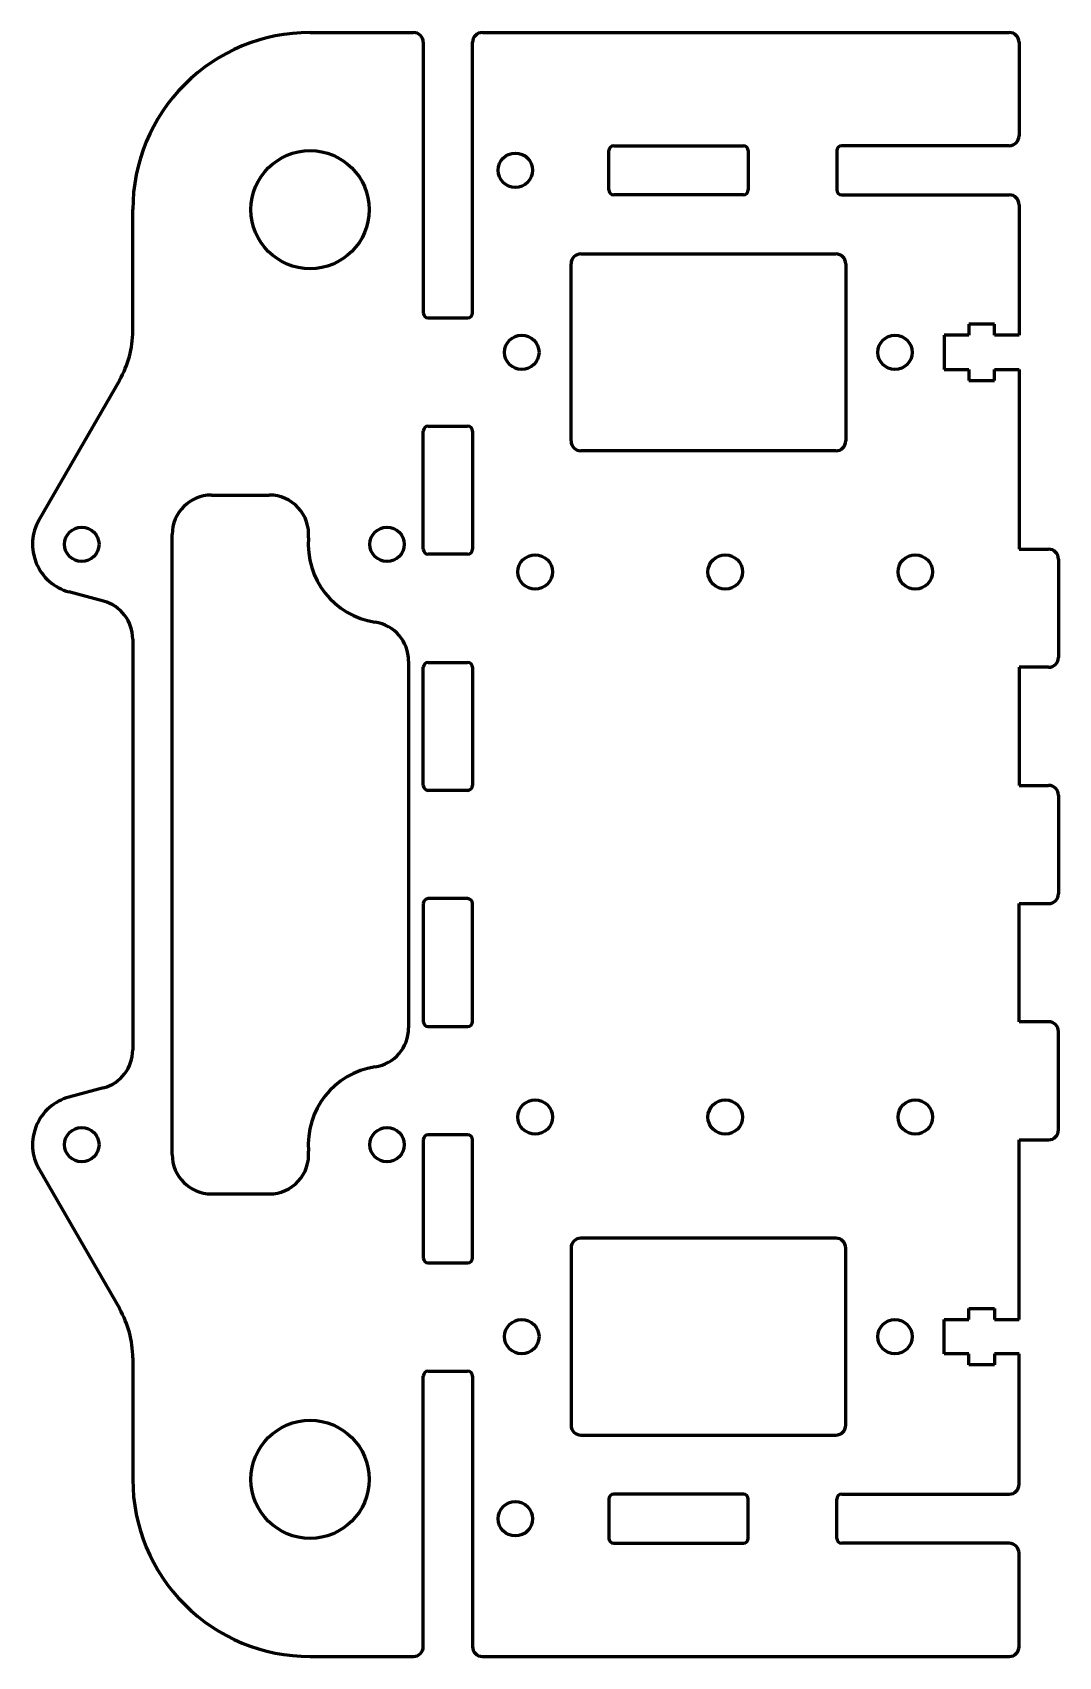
# Model space of a CAD drawing. Header units: millimetres. Extents: x -52 to 52, y -83 to 83.
import ezdxf

# ---------------------------------------------------------------- set-up
doc = ezdxf.new("R2010")
doc.units = ezdxf.units.MM
doc.linetypes.add('K5LT_BASIC', pattern=[0])
doc.layers.add('Системный слой', color=7, linetype='Continuous')

msp = doc.modelspace()

# ---------------------------------------------------------------- linework, layer by layer
at = {"layer": 'Системный слой', "color": 150, "linetype": 'K5LT_BASIC', "lineweight": 60, "true_color": 0x0080ff}
for p, q in [((-23.9, 82.5), (-13.41, 82.5)), ((-12.41, 81.5), (-12.41, 54)), ((-7.41, 54), (-7.41, 81.5)), ((-6.41, 82.5), (47.09, 82.5)), ((48.09, 81.5), (48.09, 72)), ((6.94, 71), (20.09, 71)), ((47.09, 71), (30.09, 71)), ((6.44, 66.5), (6.44, 70.5)), ((20.59, 70.5), (20.59, 66.5)), ((29.59, 70.5), (29.59, 66.5)), ((-41.91, 52.17), (-41.91, 64.5)), ((20.09, 66), (6.94, 66)), ((30.09, 66), (47.09, 66)), ((48.09, 65), (48.09, 51.75)), ((3.59, 60), (29.49, 60)), ((2.59, 41), (2.59, 59)), ((30.49, 59), (30.49, 41)), ((-11.91, 53.5), (-7.91, 53.5)), ((42.99, 52.85), (42.99, 51.75)), ((45.59, 52.85), (42.99, 52.85)), ((45.59, 51.75), (45.59, 52.85)), ((42.99, 51.75), (40.49, 51.75)), ((40.49, 51.75), (40.49, 48.25)), ((48.09, 51.75), (45.59, 51.75)), ((40.49, 48.25), (42.99, 48.25)), ((42.99, 48.25), (42.99, 47.15)), ((45.59, 47.15), (45.59, 48.25)), ((45.59, 48.25), (48.09, 48.25)), ((48.09, 48.25), (48.09, 30)), ((-51.43, 33), (-43.24, 47.17)), ((42.99, 47.15), (45.59, 47.15)), ((-12.41, 30), (-12.41, 42)), ((-11.91, 42.5), (-7.91, 42.5)), ((-7.41, 42), (-7.41, 30)), ((29.49, 40), (3.59, 40)), ((-33.91, 35.5), (-28.05, 35.5)), ((-37.91, -31.5), (-37.91, 31.5)), ((48.09, 30), (51.09, 30)), ((-7.91, 29.5), (-11.91, 29.5)), ((52.09, 29), (52.09, 19)), ((-44.87, 24.73), (-48.39, 25.67)), ((-41.91, 20.86), (-41.91, -20.86)), ((-13.91, 18.64), (-13.91, -18.64)), ((-11.91, 18.5), (-7.91, 18.5)), ((-12.41, 6), (-12.41, 18)), ((-7.41, 18), (-7.41, 6)), ((51.09, 18), (48.09, 18)), ((48.09, 18), (48.09, 6)), ((-7.91, 5.5), (-11.91, 5.5)), ((48.09, 6), (51.09, 6)), ((52.09, 5), (52.09, -5)), ((-12.41, -6), (-12.41, -18)), ((-7.91, -5.5), (-11.91, -5.5)), ((-7.41, -18), (-7.41, -6)), ((48.09, -6), (51.09, -6)), ((48.09, -18), (48.09, -6)), ((51.09, -18), (48.09, -18)), ((-11.91, -18.5), (-7.91, -18.5)), ((52.09, -29), (52.09, -19)), ((-44.87, -24.73), (-48.39, -25.67)), ((-7.91, -29.5), (-11.91, -29.5)), ((-12.41, -30), (-12.41, -42)), ((-7.41, -42), (-7.41, -30)), ((48.09, -48.25), (48.09, -30)), ((48.09, -30), (51.09, -30)), ((-51.43, -33), (-43.24, -47.17)), ((-33.91, -35.5), (-28.05, -35.5)), ((2.59, -41), (2.59, -59)), ((29.49, -40), (3.59, -40)), ((30.49, -59), (30.49, -41)), ((-11.91, -42.5), (-7.91, -42.5)), ((42.99, -47.15), (45.59, -47.15)), ((42.99, -48.25), (42.99, -47.15)), ((45.59, -47.15), (45.59, -48.25)), ((40.49, -48.25), (42.99, -48.25)), ((40.49, -51.75), (40.49, -48.25)), ((45.59, -48.25), (48.09, -48.25)), ((-41.91, -52.17), (-41.91, -64.5)), ((42.99, -51.75), (40.49, -51.75)), ((42.99, -52.85), (42.99, -51.75)), ((45.59, -51.75), (45.59, -52.85)), ((48.09, -51.75), (45.59, -51.75)), ((48.09, -65), (48.09, -51.75)), ((-12.41, -81.5), (-12.41, -54)), ((-11.91, -53.5), (-7.91, -53.5)), ((-7.41, -54), (-7.41, -81.5)), ((45.59, -52.85), (42.99, -52.85)), ((3.59, -60), (29.49, -60)), ((20.09, -66), (6.94, -66)), ((30.09, -66), (47.09, -66)), ((6.44, -66.5), (6.44, -70.5)), ((20.59, -70.5), (20.59, -66.5)), ((29.59, -70.5), (29.59, -66.5)), ((6.94, -71), (20.09, -71)), ((47.09, -71), (30.09, -71)), ((48.09, -81.5), (48.09, -72)), ((-23.9, -82.5), (-13.41, -82.5)), ((-6.41, -82.5), (47.09, -82.5))]:
    msp.add_line(p, q, dxfattribs=at)
for centre, radius in [((-23.91, 64.5), 6), ((-3.06, 68.5), 1.75), ((-2.41, 50), 1.75), ((35.49, 50), 1.75), ((-47.09, 30.5), 1.75), ((-16.09, 30.5), 1.75), ((-1.05, 27.69), 1.75), ((18.25, 27.69), 1.75), ((37.55, 27.69), 1.75), ((-1.05, -27.69), 1.75), ((18.25, -27.69), 1.75), ((37.55, -27.69), 1.75), ((-47.09, -30.5), 1.75), ((-16.09, -30.5), 1.75), ((-2.41, -50), 1.75), ((35.49, -50), 1.75), ((-23.91, -64.5), 6), ((-3.06, -68.5), 1.75)]:
    msp.add_circle(centre, radius, dxfattribs=at)
for centre, radius, start, end in [((47.09, 81.5), 1, 0, 90), ((-23.91, 64.5), 18, 89.9995, 180), ((-13.41, 81.5), 1, 0, 90), ((-6.41, 81.5), 1, 90, 180), ((6.94, 70.5), 0.5, 90, 180), ((20.09, 70.5), 0.5, 0, 90), ((30.09, 70.5), 0.5, 90, 180), ((47.09, 72), 1, 270, 0), ((6.94, 66.5), 0.5, 180, 270), ((20.09, 66.5), 0.5, 270, 0), ((30.09, 66.5), 0.5, 180, 270), ((47.09, 65), 1, 0, 90), ((3.59, 59), 1, 90, 180), ((29.49, 59), 1, 0, 90), ((-11.91, 54), 0.5, 180, 270), ((-7.91, 54), 0.5, 270, 0), ((-51.91, 52.17), 10, 330, 0), ((-11.91, 42), 0.5, 90, 180), ((-7.91, 42), 0.5, 0, 90), ((3.59, 41), 1, 180, 270), ((29.49, 41), 1, 270, 0), ((-33.91, 31.5), 4, 90, 180), ((-28.05, 31.5), 4, 355.2198, 90), ((-47.09, 30.5), 5, 150, 255), ((-16.09, 30.5), 8, 175.2198, 261.3248), ((-11.91, 30), 0.5, 180, 270), ((-7.91, 30), 0.5, 270, 0), ((51.09, 29), 1, 0, 90), ((-45.91, 20.86), 4, 0, 75), ((-17.91, 18.64), 4, 0, 81.3248), ((-11.91, 18), 0.5, 90, 180), ((-7.91, 18), 0.5, 0, 90), ((51.09, 19), 1, 270, 0), ((-11.91, 6), 0.5, 180, 270), ((-7.91, 6), 0.5, 270, 0), ((51.09, 5), 1, 0, 90), ((-11.91, -6), 0.5, 90, 180), ((-7.91, -6), 0.5, 0, 90), ((51.09, -5), 1, 270, 0), ((-11.91, -18), 0.5, 180, 270), ((-7.91, -18), 0.5, 270, 0), ((51.09, -19), 1, 0, 90), ((-17.91, -18.64), 4, 278.6752, 0), ((-45.91, -20.86), 4, 285, 0), ((-16.09, -30.5), 8, 98.6752, 184.7802), ((-47.09, -30.5), 5, 105, 210), ((-11.91, -30), 0.5, 90, 180), ((-7.91, -30), 0.5, 0, 90), ((51.09, -29), 1, 270, 0), ((-28.05, -31.5), 4, 270, 4.7802), ((-33.91, -31.5), 4, 180, 270), ((3.59, -41), 1, 90, 180), ((29.49, -41), 1, 0, 90), ((-11.91, -42), 0.5, 180, 270), ((-7.91, -42), 0.5, 270, 0), ((-51.91, -52.17), 10, 0, 30), ((-11.91, -54), 0.5, 90, 180), ((-7.91, -54), 0.5, 0, 90), ((3.59, -59), 1, 180, 270), ((29.49, -59), 1, 270, 0), ((-23.91, -64.5), 18, 180, 270.0005), ((6.94, -66.5), 0.5, 90, 180), ((20.09, -66.5), 0.5, 0, 90), ((30.09, -66.5), 0.5, 90, 180), ((47.09, -65), 1, 270, 0), ((6.94, -70.5), 0.5, 180, 270), ((20.09, -70.5), 0.5, 270, 0), ((30.09, -70.5), 0.5, 180, 270), ((47.09, -72), 1, 0, 90), ((-13.41, -81.5), 1, 270, 0), ((-6.41, -81.5), 1, 180, 270), ((47.09, -81.5), 1, 270, 0)]:
    msp.add_arc(centre, radius, start, end, dxfattribs=at)

doc.saveas('drawing.dxf')
